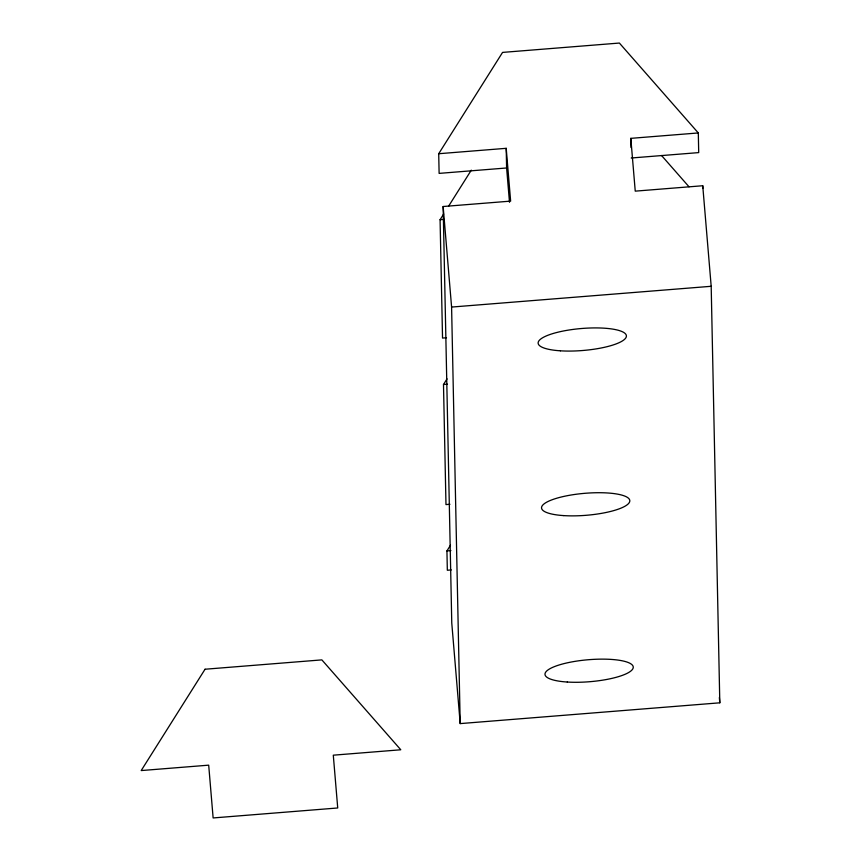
<?xml version="1.0" encoding="UTF-8"?>
<svg xmlns="http://www.w3.org/2000/svg" width="861" height="861" viewBox="0 0 861 861"><rect width="100%" height="100%" fill="white"/><g stroke="black" fill="none" stroke-linecap="round" stroke-linejoin="round"><path stroke-width="1.29" d="M438.712 153.721L506.203 148.318L506.612 167.981L439.121 173.384L438.712 153.721L502.566 52.403L619.382 43.05L698.303 132.949L698.712 152.601L631.221 158.004M446.493 337.76L442.532 338.072L440.079 219.706L443.63 214.077M448.592 206.199L471.29 170.166M449.948 504.277L445.976 504.589L443.49 384.501L447.031 378.872M451.304 569.928L447.333 570.251L446.934 550.911L450.475 545.282M631.005 147.522L630.812 138.352L698.303 132.949M630.812 138.352L635.246 191.142L702.737 185.739L711.186 286.293L719.807 702.813L460.204 723.595L451.767 623.041L443.146 206.511L510.638 201.119L506.203 148.318M440.079 219.706L444.05 219.394M460.204 723.595L451.594 307.065L711.186 286.293M443.49 384.501L447.462 384.178M446.934 550.911L450.906 550.599M661.539 155.497L689.026 186.805M719.355 697.528L719.807 702.813M506.612 167.981L509.497 202.292M443.146 206.511L451.594 307.065M702.737 185.739L702.791 188.43M205.047 669.234L141.193 770.563L208.696 765.16L213.13 817.95L337.727 807.973L333.293 755.183L400.795 749.78L321.863 659.881L205.047 669.234M567.259 682.03A44.277 11.01 -4.8 0 0 633.255 667.178A44.277 11.01 -4.8 0 0 566.861 662.927A44.277 11.01 -4.8 0 0 567.259 682.03M563.815 515.61A44.277 11.01 -4.8 0 0 629.811 500.758A44.277 11.01 -4.8 0 0 563.417 496.506A44.277 11.01 -4.8 0 0 563.815 515.61M560.403 350.814A44.277 11.01 -4.8 0 0 626.399 335.973A44.277 11.01 -4.8 0 0 560.005 331.711A44.277 11.01 -4.8 0 0 560.403 350.814"/></g></svg>
